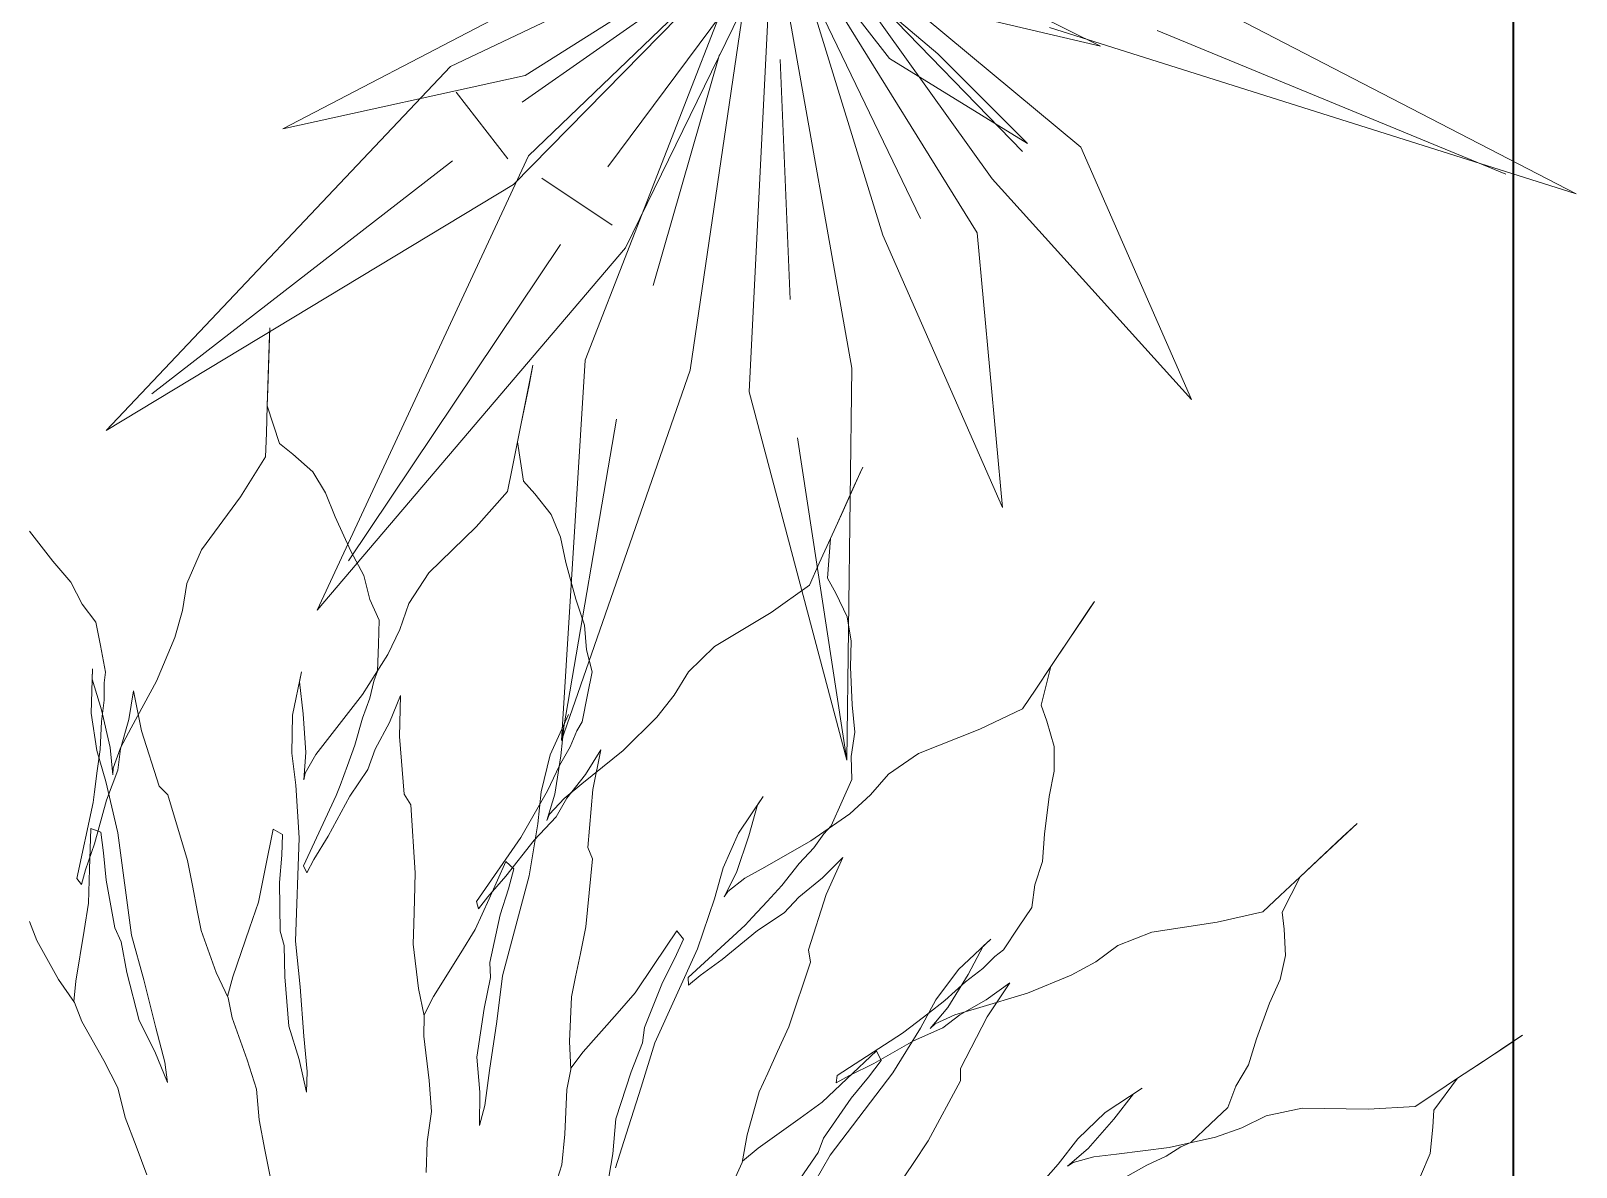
# Model space of a CAD drawing. Extents: x -454308 to 890911, y -14103 to 1343694.
# Drawn here: x 206004.69 to 206015.19, y 659186.36 to 659194.07 of the extents above; entities that cross this region are included whole.
import ezdxf

# ---------------------------------------------------------------- set-up
doc = ezdxf.new("R2010")
doc.units = 0
doc.header["$MEASUREMENT"] = 0
for name, color, linetype, lineweight in [('AR_Vegetacion', 105, 'Continuous', 5), ('paredes', 20, 'Continuous', 50), ('Vegetacion_', 105, 'Continuous', 5)]:
    doc.layers.add(name, color=color, linetype=linetype, lineweight=lineweight)

# ---------------------------------------------------------------- blocks, each defined once
blk = doc.blocks.new('COCIIZA')
at = {"layer": 'Vegetacion_', "color": 4, "linetype": 'ByBlock'}
for p, q in [((-2.4766, 0.4986), (-1.2798, 0.3294)), ((-1.3459, 0.0147), (-2.4766, 0.4986)), ((-4.0591, -0.208), (-1.6213, 0.2676)), ((-1.6213, 0.2676), (0.0812, -0.0376)), ((-1.6563, -0.2706), (-1.6723, 0.1484)), ((0.1481, -0.069), (-1.3459, 0.0147)), ((-1.5635, -0.3175), (0.1481, -0.069)), ((0.0314, -0.0272), (-1.5296, -1.648)), ((0.0976, -0.0749), (-0.8712, -2.106)), ((0.1113, -0.018), (0.3805, -1.0876)), ((-1.8842, -0.1188), (-3.7697, -0.1908)), ((-1.9253, -1.3052), (-0.089, -0.1058)), ((-0.089, -0.1058), (-1.7072, -0.3898)), ((-0.2684, -0.0942), (-1.4351, -0.0832)), ((0.1402, -0.1279), (0.0235, -1.9219)), ((0.1722, -0.966), (0.1402, -0.1279)), ((0.2326, -0.1361), (0.689, -1.875)), ((-1.7072, -0.3898), (-4.0591, -0.208)), ((0.0082, -0.1875), (-1.4373, -0.9684)), ((-1.3549, -1.9058), (0.0082, -0.1875)), ((-0.3629, -1.659), (0.1297, -0.1777)), ((0.2392, -1.7477), (0.2385, -0.1866)), ((-0.1656, -0.2332), (-1.276, -0.5915)), ((0.0788, -0.2969), (-0.1639, -1.7008)), ((-3.7261, -1.5392), (-1.5635, -0.3175)), ((0.2278, -0.3158), (0.4413, -1.7244)), ((-1.4266, -0.8392), (-1.5742, -0.4467)), ((-0.5012, -0.461), (-1.4357, -1.2001)), ((-0.2706, -0.6548), (-0.9236, -1.6513)), ((-1.6909, -0.7672), (-3.457, -1.4315)), ((-1.4373, -0.9684), (-3.7261, -1.5392)), ((0.4843, -1.7069), (0.1722, -0.966)), ((1.0582, -1.5253), (0.5279, -0.921)), ((0.7639, -0.9706), (1.0582, -1.5253)), ((0.3805, -1.0876), (0.4843, -1.7069)), ((2.5518, -3.4916), (0.907, -1.302)), ((-3.1159, -2.7699), (-1.9253, -1.3052)), ((1.4649, -1.3671), (2.5518, -3.4916)), ((-3.1159, -2.7699), (-1.9683, -1.6339)), ((-1.5296, -1.648), (-3.1159, -2.7699)), ((-0.6657, -3.1022), (-0.3629, -1.659)), ((2.3251, -3.2102), (1.3328, -1.6251)), ((0.408, -3.2126), (0.2392, -1.7477)), ((-2.0215, -3.6718), (-1.3549, -1.9058)), ((0.689, -1.875), (0.408, -3.2126)), ((0.0235, -1.9219), (-0.6657, -3.1022)), ((-0.8712, -2.106), (-2.0215, -3.6718)), ((-2.0215, -3.6718), (-1.2918, -2.2312))]:
    blk.add_line(p, q, dxfattribs=at)
blk = doc.blocks.new('AGAVE AZUL')
at = {"layer": 'Vegetacion_', "color": 47}
for p, q in [((0.1238, 1.7544), (0.1255, 1.7775)), ((0.1255, 1.7775), (0.1249, 1.7698)), ((0.1249, 1.7698), (0.1217, 1.7236)), ((0.1206, 1.7082), (0.1238, 1.7544)), ((0.1217, 1.7236), (0.1192, 1.6889)), ((0.4175, 1.7011), (0.4229, 1.7236)), ((0.4229, 1.7236), (0.4211, 1.7161)), ((0.1192, 1.6889), (0.1206, 1.7082)), ((0.4211, 1.7161), (0.4102, 1.6711)), ((0.1192, 1.6889), (0.1171, 1.6581)), ((0.1317, 1.6455), (0.1192, 1.6889)), ((0.4065, 1.6561), (0.4175, 1.7011)), ((0.4102, 1.6711), (0.402, 1.6373)), ((0.1171, 1.6581), (0.1152, 1.6312)), ((0.402, 1.6373), (0.4065, 1.6561)), ((0.1462, 1.6329), (0.1317, 1.6455)), ((0.402, 1.6373), (0.3947, 1.6073)), ((0.407, 1.5924), (0.402, 1.6373)), ((0.1152, 1.6312), (0.085, 1.5869)), ((0.168, 1.612), (0.1462, 1.6329)), ((0.1817, 1.5878), (0.168, 1.612)), ((0.3947, 1.6073), (0.3884, 1.5811)), ((0.085, 1.5869), (0.0383, 1.5282)), ((0.1914, 1.56), (0.1817, 1.5878)), ((0.3884, 1.5811), (0.3512, 1.5424)), ((0.4193, 1.5775), (0.407, 1.5924)), ((0.7895, 1.5863), (0.7688, 1.5448)), ((0.7826, 1.5724), (0.793, 1.5932)), ((0.793, 1.5932), (0.7895, 1.5863)), ((0.4372, 1.5533), (0.4193, 1.5775)), ((0.7619, 1.531), (0.7826, 1.5724)), ((-0.1311, 1.5218), (-0.1561, 1.557)), ((0.2079, 1.5202), (0.1914, 1.56)), ((0.4468, 1.5272), (0.4372, 1.5533)), ((0.0383, 1.5282), (0.0202, 1.4908)), ((0.3512, 1.5424), (0.2954, 1.4924)), ((0.7688, 1.5448), (0.7533, 1.5137)), ((0.7533, 1.5137), (0.7619, 1.531)), ((-0.1116, 1.4975), (-0.1311, 1.5218)), ((0.2214, 1.4921), (0.2079, 1.5202)), ((0.4516, 1.4982), (0.4468, 1.5272)), ((0.7533, 1.5137), (0.7395, 1.4861)), ((0.7482, 1.4688), (0.7533, 1.5137)), ((-0.0998, 1.472), (-0.1116, 1.4975)), ((0.4613, 1.4561), (0.4516, 1.4982)), ((0.0202, 1.4908), (0.0142, 1.4602)), ((0.2272, 1.4646), (0.2214, 1.4921)), ((0.2954, 1.4924), (0.2713, 1.4585)), ((0.7395, 1.4861), (0.7274, 1.4619)), ((-0.0848, 1.4509), (-0.0998, 1.472)), ((0.0142, 1.4602), (0.0043, 1.43)), ((0.2371, 1.4407), (0.2272, 1.4646)), ((0.2713, 1.4585), (0.2603, 1.4294)), ((0.7274, 1.4619), (0.6826, 1.4325)), ((0.7568, 1.4516), (0.7482, 1.4688)), ((-0.0807, 1.4242), (-0.0848, 1.4509)), ((0.2352, 1.4137), (0.2371, 1.4407)), ((0.4699, 1.4262), (0.4613, 1.4561)), ((0.7689, 1.424), (0.7568, 1.4516)), ((-0.0759, 1.3937), (-0.0807, 1.4242)), ((0.0043, 1.43), (-0.0184, 1.3813)), ((0.2603, 1.4294), (0.2455, 1.4012)), ((0.4711, 1.3982), (0.4699, 1.4262)), ((0.6826, 1.4325), (0.617, 1.3962)), ((0.7723, 1.3963), (0.7689, 1.424)), ((1.0458, 1.4244), (1.0185, 1.3869)), ((1.0367, 1.4119), (1.0503, 1.4306)), ((1.0503, 1.4306), (1.0458, 1.4244)), ((0.2331, 1.3829), (0.2352, 1.4137)), ((1.0094, 1.3745), (1.0367, 1.4119)), ((-0.0907, 1.398), (-0.0942, 1.3479)), ((-0.0915, 1.3864), (-0.0907, 1.398)), ((-0.0779, 1.3817), (-0.0759, 1.3937)), ((0.2455, 1.4012), (0.215, 1.3569)), ((0.4769, 1.3729), (0.4711, 1.3982)), ((0.617, 1.3962), (0.586, 1.3685)), ((0.7706, 1.367), (0.7723, 1.3963)), ((-0.0824, 1.3509), (-0.0915, 1.3864)), ((-0.0787, 1.362), (-0.0779, 1.3817)), ((-0.045, 1.3712), (-0.0517, 1.3389)), ((-0.0184, 1.3813), (-0.0492, 1.3293)), ((-0.0379, 1.3254), (-0.045, 1.3712)), ((-0.045, 1.3712), (-0.045, 1.3712)), ((0.1465, 1.3855), (0.1346, 1.3367)), ((0.1437, 1.3742), (0.1465, 1.3855)), ((0.1468, 1.3377), (0.1437, 1.3742)), ((0.2232, 1.3527), (0.2284, 1.3717)), ((0.2284, 1.3717), (0.2331, 1.3829)), ((0.4705, 1.3467), (0.4769, 1.3729)), ((1.0185, 1.3869), (0.998, 1.3589)), ((0.998, 1.3589), (1.0094, 1.3745)), ((-0.0828, 1.3379), (-0.0787, 1.362)), ((0.215, 1.3569), (0.176, 1.3108)), ((0.2139, 1.3301), (0.2232, 1.3527)), ((0.2581, 1.3541), (0.2444, 1.3241)), ((0.2549, 1.3079), (0.2581, 1.3541)), ((0.2581, 1.3541), (0.2581, 1.3541)), ((0.586, 1.3685), (0.5688, 1.3426)), ((0.7707, 1.3238), (0.7706, 1.367)), ((0.998, 1.3589), (0.9798, 1.3339)), ((0.9854, 1.3155), (0.998, 1.3589)), ((-0.0942, 1.3479), (-0.0895, 1.305)), ((-0.0856, 1.3062), (-0.0828, 1.3379)), ((-0.0739, 1.3078), (-0.0824, 1.3509)), ((-0.0517, 1.3389), (-0.0622, 1.306)), ((0.1346, 1.3367), (0.1321, 1.2936)), ((0.1481, 1.2937), (0.1468, 1.3377)), ((0.4632, 1.3166), (0.4705, 1.3467)), ((0.5688, 1.3426), (0.5481, 1.3184)), ((-0.0492, 1.3293), (-0.0623, 1.307)), ((-0.0201, 1.2617), (-0.0379, 1.3254)), ((0.204, 1.2998), (0.2139, 1.3301)), ((0.2444, 1.3241), (0.2268, 1.2944)), ((0.448, 1.3252), (0.4256, 1.2803)), ((0.4428, 1.3149), (0.448, 1.3252)), ((0.5481, 1.3184), (0.5084, 1.2822)), ((0.7724, 1.2928), (0.7707, 1.3238)), ((0.9798, 1.3339), (0.9638, 1.3121)), ((-0.0897, 1.2821), (-0.0856, 1.3062)), ((-0.0895, 1.305), (-0.0804, 1.2695)), ((-0.0722, 1.2767), (-0.0739, 1.3078)), ((-0.0623, 1.307), (-0.0716, 1.2844)), ((-0.0622, 1.306), (-0.0662, 1.2819)), ((0.176, 1.3108), (0.1593, 1.291)), ((0.1947, 1.2773), (0.204, 1.2998)), ((0.258, 1.2419), (0.2549, 1.3079)), ((0.4376, 1.2786), (0.4428, 1.3149)), ((0.4485, 1.2885), (0.4568, 1.3063)), ((0.4568, 1.3063), (0.4632, 1.3166)), ((0.9638, 1.3121), (0.9147, 1.2906)), ((0.9911, 1.297), (0.9854, 1.3155)), ((-0.0716, 1.2844), (-0.0722, 1.2767)), ((0.1321, 1.2936), (0.1352, 1.2571)), ((0.1445, 1.2628), (0.1481, 1.2937)), ((0.1593, 1.291), (0.1463, 1.2703)), ((0.2268, 1.2944), (0.2175, 1.2718)), ((0.4355, 1.2678), (0.4485, 1.2885)), ((0.4831, 1.284), (0.4646, 1.2567)), ((0.4722, 1.239), (0.4831, 1.284)), ((0.4831, 1.284), (0.4831, 1.284)), ((0.7672, 1.2652), (0.7724, 1.2928)), ((0.9147, 1.2906), (0.844, 1.2657)), ((0.9984, 1.2678), (0.9911, 1.297)), ((-0.0937, 1.2581), (-0.0897, 1.2821)), ((-0.0662, 1.2819), (-0.0805, 1.2484)), ((-0.0804, 1.2695), (-0.0691, 1.2107)), ((0.1463, 1.2703), (0.1445, 1.2628)), ((0.1854, 1.2547), (0.1947, 1.2773)), ((0.2175, 1.2718), (0.1961, 1.2423)), ((0.4256, 1.2803), (0.4135, 1.2389)), ((0.4207, 1.2396), (0.4355, 1.2678)), ((0.429, 1.2355), (0.4376, 1.2786)), ((0.5084, 1.2822), (0.4601, 1.2459)), ((0.7672, 1.2393), (0.7672, 1.2652)), ((0.844, 1.2657), (0.8088, 1.2436)), ((0.9972, 1.24), (0.9984, 1.2678)), ((-0.0805, 1.2484), (-0.0962, 1.1991)), ((-0.0958, 1.246), (-0.0937, 1.2581)), ((-0.0107, 1.2515), (-0.0201, 1.2617)), ((0.0088, 1.1764), (-0.0107, 1.2515)), ((0.1352, 1.2571), (0.1366, 1.1972)), ((0.1807, 1.2434), (0.1854, 1.2547)), ((0.4646, 1.2567), (0.4423, 1.2304)), ((-0.1176, 1.1606), (-0.0958, 1.246)), ((0.1404, 1.165), (0.1807, 1.2434)), ((0.1961, 1.2423), (0.1698, 1.1978)), ((0.2648, 1.2298), (0.258, 1.2419)), ((0.2671, 1.1522), (0.2648, 1.2298)), ((0.4078, 1.2189), (0.4207, 1.2396)), ((0.4135, 1.2389), (0.4083, 1.2026)), ((0.4187, 1.2061), (0.429, 1.2355)), ((0.4394, 1.2303), (0.4221, 1.213)), ((0.4423, 1.2304), (0.4294, 1.2097)), ((0.4601, 1.2459), (0.4394, 1.2303)), ((0.4642, 1.1734), (0.4722, 1.239)), ((0.7552, 1.2151), (0.7672, 1.2393)), ((0.8088, 1.2436), (0.7875, 1.2209)), ((0.9906, 1.2113), (0.9972, 1.24)), ((-0.0996, 1.2167), (-0.1029, 1.1705)), ((-0.0883, 1.212), (-0.0996, 1.2167)), ((-0.0861, 1.1887), (-0.0883, 1.212)), ((0.3948, 1.1982), (0.4078, 1.2189)), ((0.4221, 1.213), (0.4187, 1.2061)), ((0.6655, 1.2239), (0.6359, 1.1834)), ((0.6475, 1.1797), (0.6587, 1.2146)), ((0.6587, 1.2146), (0.6655, 1.2239)), ((0.7414, 1.1874), (0.7552, 1.2151)), ((0.7875, 1.2209), (0.7631, 1.2005)), ((-0.0962, 1.1991), (-0.1073, 1.17)), ((-0.0691, 1.2107), (-0.058, 1.0938)), ((0.1075, 1.2082), (0.0966, 1.1632)), ((0.1178, 1.2017), (0.1075, 1.2082)), ((0.1161, 1.1783), (0.1178, 1.2017)), ((0.1366, 1.1972), (0.128, 1.0801)), ((0.1698, 1.1978), (0.1525, 1.1719)), ((0.3884, 1.1878), (0.3948, 1.1982)), ((0.4083, 1.2026), (0.3963, 1.1439)), ((0.4294, 1.2097), (0.4034, 1.1842)), ((0.7631, 1.2005), (0.7179, 1.1714)), ((0.9834, 1.1688), (0.9906, 1.2113)), ((-0.0844, 1.1576), (-0.0861, 1.1887)), ((0.1126, 1.1474), (0.1161, 1.1783)), ((0.3355, 1.1172), (0.3884, 1.1878)), ((0.4034, 1.1842), (0.3699, 1.1446)), ((0.6359, 1.1834), (0.6171, 1.1446)), ((0.6319, 1.1386), (0.6475, 1.1797)), ((0.7207, 1.1633), (0.7328, 1.1788)), ((0.7328, 1.1788), (0.7414, 1.1874)), ((-0.1126, 1.1535), (-0.1176, 1.1606)), ((-0.1073, 1.17), (-0.1126, 1.1535)), ((-0.1029, 1.1705), (-0.1056, 1.132)), ((0.0136, 1.1459), (0.0088, 1.1764)), ((0.0966, 1.1632), (0.0875, 1.1257)), ((0.1437, 1.157), (0.1404, 1.165)), ((0.1525, 1.1719), (0.1437, 1.157)), ((0.3704, 1.1612), (0.3497, 1.1197)), ((0.379, 1.1526), (0.3704, 1.1612)), ((0.4583, 1.0835), (0.469, 1.1603)), ((0.469, 1.1603), (0.4642, 1.1734)), ((0.7179, 1.1714), (0.6642, 1.1436)), ((0.7034, 1.146), (0.7207, 1.1633)), ((0.98, 1.1378), (0.9834, 1.1688)), ((1.3333, 1.1623), (1.2983, 1.132)), ((1.3216, 1.1522), (1.3391, 1.1674)), ((1.3391, 1.1674), (1.3333, 1.1623)), ((-0.0767, 1.1029), (-0.0844, 1.1576)), ((0.0178, 1.1192), (0.0136, 1.1459)), ((0.1111, 1.0921), (0.1126, 1.1474)), ((0.265, 1.1214), (0.2671, 1.1522)), ((0.3699, 1.1446), (0.3486, 1.122)), ((0.3963, 1.1439), (0.3618, 1.0317)), ((0.3721, 1.1301), (0.379, 1.1526)), ((0.6171, 1.1446), (0.606, 1.1097)), ((0.6642, 1.1436), (0.6412, 1.1318)), ((0.6827, 1.1218), (0.7034, 1.146)), ((0.7535, 1.1512), (0.7293, 1.1287)), ((0.7328, 1.1098), (0.7535, 1.1512)), ((0.7535, 1.1512), (0.7535, 1.1512)), ((1.2866, 1.1218), (1.3216, 1.1522)), ((-0.1056, 1.132), (-0.1116, 1.1014)), ((0.0875, 1.1257), (0.0765, 1.0966)), ((0.3618, 1.1008), (0.3721, 1.1301)), ((0.6168, 1.1114), (0.6319, 1.1386)), ((0.6412, 1.1318), (0.6213, 1.1176)), ((0.7293, 1.1287), (0.7017, 1.108)), ((0.9703, 1.1115), (0.98, 1.1378)), ((1.2983, 1.132), (1.2721, 1.1092)), ((-0.1659, 1.092), (-0.1732, 1.114)), ((0.0213, 1.0963), (0.0178, 1.1192)), ((0.2631, 1.0944), (0.265, 1.1214)), ((0.3497, 1.1197), (0.3325, 1.0852)), ((0.3374, 1.1088), (0.3355, 1.1172)), ((0.3486, 1.122), (0.3374, 1.1088)), ((0.606, 1.1097), (0.5843, 1.0538)), ((0.6213, 1.1176), (0.6168, 1.1114)), ((0.6655, 1.1045), (0.6827, 1.1218)), ((0.7017, 1.108), (0.6845, 1.0907)), ((0.7104, 1.0476), (0.7328, 1.1098)), ((0.966, 1.0859), (0.9703, 1.1115)), ((1.2721, 1.1092), (1.2487, 1.0889)), ((1.2501, 1.0697), (1.2721, 1.1092)), ((1.2721, 1.1092), (1.2866, 1.1218)), ((-0.1427, 1.0469), (-0.1659, 1.092)), ((-0.1116, 1.1014), (-0.1233, 1.0442)), ((-0.0701, 1.0869), (-0.0767, 1.1029)), ((-0.058, 1.0938), (-0.0461, 1.0427)), ((0.0367, 1.0479), (0.0213, 1.0963)), ((0.0765, 1.0966), (0.0553, 1.0421)), ((0.115, 1.0753), (0.1111, 1.0921)), ((0.2614, 1.0713), (0.2631, 1.0944)), ((0.348, 1.0472), (0.3618, 1.1008)), ((0.6482, 1.0872), (0.6655, 1.1045)), ((0.6845, 1.0907), (0.6534, 1.0717)), ((-0.0648, 1.0517), (-0.0701, 1.0869)), ((0.1143, 1.0397), (0.115, 1.0753)), ((0.128, 1.0801), (0.1312, 1.0277)), ((0.3325, 1.0852), (0.3152, 1.0593)), ((0.4511, 1.0535), (0.4583, 1.0835)), ((0.5617, 1.0751), (0.5344, 1.0377)), ((0.5687, 1.0652), (0.5617, 1.0751)), ((0.5724, 1.0216), (0.6396, 1.0786)), ((0.6534, 1.0717), (0.612, 1.0406)), ((0.6396, 1.0786), (0.6482, 1.0872)), ((0.95, 1.0641), (0.966, 1.0859)), ((1.2487, 1.0889), (1.2283, 1.0712)), ((0.2656, 1.0207), (0.2614, 1.0713)), ((0.3152, 1.0593), (0.2825, 1.0109)), ((0.5582, 1.0442), (0.5687, 1.0652)), ((0.9318, 1.0392), (0.95, 1.0641)), ((1.1757, 1.0612), (1.1012, 1.0528)), ((1.2283, 1.0712), (1.1757, 1.0612)), ((1.2515, 1.0504), (1.2501, 1.0697)), ((-0.1256, 1.02), (-0.1427, 1.0469)), ((-0.1233, 1.0442), (-0.1263, 1.0212)), ((-0.0532, 0.9967), (-0.0648, 1.0517)), ((-0.0461, 1.0427), (-0.0345, 0.9877)), ((0.0491, 1.0186), (0.0367, 1.0479)), ((0.0553, 1.0421), (0.0485, 1.0199)), ((0.1166, 0.9836), (0.1143, 1.0397)), ((0.348, 1.03), (0.348, 1.0472)), ((0.4447, 1.0272), (0.4511, 1.0535)), ((0.5344, 1.0377), (0.5116, 1.0065)), ((0.5843, 1.0538), (0.5316, 0.9489)), ((0.5431, 1.017), (0.5582, 1.0442)), ((0.612, 1.0406), (0.5862, 1.0233)), ((0.7121, 1.0338), (0.7104, 1.0476)), ((0.9178, 1.0519), (0.88, 1.019)), ((0.8905, 1.0128), (0.9091, 1.0443)), ((0.9091, 1.0443), (0.9178, 1.0519)), ((0.9219, 1.0321), (0.9318, 1.0392)), ((1.0619, 1.0391), (1.0361, 1.0217)), ((1.1012, 1.0528), (1.0619, 1.0391)), ((1.2521, 1.0203), (1.2515, 1.0504)), ((-0.1182, 0.998), (-0.1256, 1.02)), ((0.1312, 1.0277), (0.1335, 0.9715)), ((0.2711, 0.9894), (0.2656, 1.0207)), ((0.3394, 0.9954), (0.348, 1.03)), ((0.3618, 1.0317), (0.3532, 0.9799)), ((0.4392, 1.0047), (0.4447, 1.0272)), ((0.5862, 1.0233), (0.5724, 1.0129)), ((0.5724, 1.0129), (0.5724, 1.0216)), ((0.6845, 0.9613), (0.7121, 1.0338)), ((0.88, 1.019), (0.853, 0.9853)), ((0.9074, 1.0188), (0.9219, 1.0321)), ((1.0361, 1.0217), (1.0077, 1.0073)), ((1.2447, 0.9935), (1.2521, 1.0203)), ((0.0527, 0.9957), (0.0491, 1.0186)), ((0.2825, 1.0109), (0.2709, 0.9908)), ((0.4349, 0.9541), (0.4392, 1.0047)), ((0.5116, 1.0065), (0.4903, 0.9838)), ((0.5206, 0.9665), (0.5431, 1.017)), ((0.8631, 0.9842), (0.8875, 1.0046)), ((0.866, 0.9762), (0.8905, 1.0128)), ((0.8875, 1.0046), (0.9074, 1.0188)), ((0.9377, 1.0014), (0.9102, 0.9833)), ((0.9104, 0.964), (0.9377, 1.0014)), ((0.9377, 1.0014), (0.9377, 1.0014)), ((1.0077, 1.0073), (0.9572, 0.989)), ((-0.095, 0.9529), (-0.1182, 0.998)), ((-0.0364, 0.9607), (-0.0532, 0.9967)), ((-0.0345, 0.9877), (-0.0257, 0.9483)), ((0.068, 0.9473), (0.0527, 0.9957)), ((0.2695, 0.9663), (0.2711, 0.9894)), ((0.3291, 0.9402), (0.3394, 0.9954)), ((0.4903, 0.9838), (0.4499, 0.9416)), ((0.853, 0.9853), (0.8343, 0.9538)), ((0.8432, 0.97), (0.8631, 0.9842)), ((0.9572, 0.989), (0.8987, 0.9739)), ((1.2319, 0.967), (1.2447, 0.9935)), ((0.1271, 0.9453), (0.1166, 0.9836)), ((0.1335, 0.9715), (0.1357, 0.9313)), ((0.2737, 0.9157), (0.2695, 0.9663)), ((0.3532, 0.9799), (0.3429, 0.9247)), ((0.5177, 0.9495), (0.5206, 0.9665)), ((0.8233, 0.9559), (0.8432, 0.97)), ((0.8452, 0.953), (0.866, 0.9762)), ((0.8736, 0.9675), (0.851, 0.9581)), ((0.8795, 0.9674), (0.8596, 0.9533)), ((0.8987, 0.9739), (0.8736, 0.9675)), ((0.9102, 0.9833), (0.8795, 0.9674)), ((1.2154, 0.9271), (1.2319, 0.967)), ((-0.0803, 0.9212), (-0.095, 0.9529)), ((-0.0234, 0.925), (-0.0364, 0.9607)), ((0.4352, 0.9223), (0.4349, 0.9541)), ((0.5035, 0.9168), (0.5177, 0.9495)), ((0.5316, 0.9489), (0.5145, 0.8992)), ((0.6708, 0.9336), (0.6845, 0.9613)), ((0.7375, 0.9038), (0.8134, 0.9488)), ((0.8343, 0.9538), (0.8007, 0.9042)), ((0.8134, 0.9488), (0.8233, 0.9559)), ((0.8596, 0.9533), (0.8258, 0.9397)), ((0.851, 0.9581), (0.8452, 0.953)), ((0.878, 0.9064), (0.9104, 0.964)), ((-0.0257, 0.9483), (-0.0234, 0.925)), ((0.0772, 0.9136), (0.068, 0.9473)), ((0.134, 0.9078), (0.1271, 0.9453)), ((0.1357, 0.9313), (0.134, 0.9078)), ((0.3308, 0.9005), (0.3291, 0.9402)), ((0.4499, 0.9416), (0.4351, 0.9237)), ((0.6587, 0.9094), (0.6708, 0.9336)), ((0.8258, 0.9397), (0.7798, 0.9159)), ((-0.073, 0.887), (-0.0803, 0.9212)), ((0.0788, 0.8787), (0.0772, 0.9136)), ((0.2751, 0.8807), (0.2737, 0.9157)), ((0.3429, 0.9247), (0.336, 0.8849)), ((0.4297, 0.8997), (0.4352, 0.9223)), ((0.4841, 0.8641), (0.5035, 0.9168)), ((0.7834, 0.93), (0.7484, 0.8996)), ((0.7798, 0.9159), (0.7514, 0.9032)), ((0.7731, 0.9006), (0.7881, 0.9187)), ((0.7881, 0.9187), (0.7834, 0.93)), ((1.2051, 0.8978), (1.2154, 0.9271)), ((1.5112, 0.9157), (1.4717, 0.8916)), ((1.4981, 0.9077), (1.5178, 0.9198)), ((1.5178, 0.9198), (1.5112, 0.9157)), ((0.3291, 0.8625), (0.3308, 0.9005)), ((0.4254, 0.8492), (0.4297, 0.8997)), ((0.5145, 0.8992), (0.4951, 0.8465)), ((0.6483, 0.8887), (0.6587, 0.9094)), ((0.7484, 0.8996), (0.7193, 0.8743)), ((0.8007, 0.9042), (0.7259, 0.8137)), ((0.7361, 0.8953), (0.7375, 0.9038)), ((0.7514, 0.9032), (0.7361, 0.8953)), ((0.7523, 0.8775), (0.7731, 0.9006)), ((0.8774, 0.8925), (0.878, 0.9064)), ((1.1898, 0.8742), (1.2051, 0.8978)), ((1.4585, 0.8836), (1.4981, 0.9077)), ((-0.062, 0.854), (-0.073, 0.887)), ((0.0841, 0.8443), (0.0788, 0.8787)), ((0.2688, 0.8464), (0.2751, 0.8807)), ((0.336, 0.8849), (0.3291, 0.8625)), ((0.6328, 0.8404), (0.6483, 0.8887)), ((0.8381, 0.8256), (0.8774, 0.8925)), ((1.4717, 0.8916), (1.442, 0.8735)), ((1.442, 0.8735), (1.4585, 0.8836)), ((0.4792, 0.8246), (0.4841, 0.8641)), ((0.7193, 0.8743), (0.6934, 0.857)), ((0.7191, 0.8333), (0.7523, 0.8775)), ((1.0832, 0.8761), (1.0404, 0.85)), ((1.0497, 0.8421), (1.0733, 0.8701)), ((1.0733, 0.8701), (1.0832, 0.8761)), ((1.1799, 0.8503), (1.1898, 0.8742)), ((1.4138, 0.8382), (1.442, 0.8735)), ((1.442, 0.8735), (1.4157, 0.8574)), ((-0.051, 0.8211), (-0.062, 0.854)), ((0.0895, 0.81), (0.0841, 0.8443)), ((0.2664, 0.8117), (0.2688, 0.8464)), ((0.421, 0.8145), (0.4254, 0.8492)), ((0.4951, 0.8465), (0.4817, 0.8085)), ((0.6934, 0.857), (0.6446, 0.8248)), ((1.0404, 0.85), (1.0081, 0.8213)), ((1.1595, 0.8326), (1.1799, 0.8503)), ((1.2642, 0.8464), (1.2232, 0.8394)), ((1.339, 0.8423), (1.2642, 0.8464)), ((1.3926, 0.8434), (1.339, 0.8423)), ((1.4157, 0.8574), (1.3926, 0.8434)), ((0.6259, 0.8093), (0.6328, 0.8404)), ((0.7125, 0.8173), (0.7191, 0.8333)), ((0.8199, 0.8007), (0.8381, 0.8256)), ((1.0195, 0.8101), (1.0497, 0.8421)), ((1.1362, 0.8123), (1.1595, 0.8326)), ((1.1948, 0.8266), (1.1644, 0.8172)), ((1.2232, 0.8394), (1.1948, 0.8266)), ((1.412, 0.819), (1.4138, 0.8382)), ((0.409, 0.7816), (0.421, 0.8145)), ((0.4712, 0.7875), (0.4792, 0.8246)), ((0.6156, 0.7886), (0.6259, 0.8093)), ((0.6446, 0.8248), (0.6263, 0.8107)), ((0.6913, 0.7887), (0.7125, 0.8173)), ((0.7259, 0.8137), (0.6982, 0.7691)), ((1.0081, 0.8213), (0.9845, 0.7933)), ((0.9951, 0.7907), (1.0195, 0.8101)), ((1.1644, 0.8172), (1.1115, 0.8075)), ((1.1249, 0.8076), (1.1362, 0.8123)), ((1.4075, 0.7892), (1.412, 0.819)), ((0.8039, 0.7788), (0.8199, 0.8007)), ((0.9845, 0.7933), (0.9431, 0.75)), ((1.0017, 0.7947), (0.9951, 0.7907)), ((1.0255, 0.8002), (1.0017, 0.7947)), ((1.0513, 0.8024), (1.0255, 0.8002)), ((1.1115, 0.8075), (1.0513, 0.8024)), ((1.0853, 0.7885), (1.1078, 0.7979)), ((1.1078, 0.7979), (1.1249, 0.8076)), ((1.0569, 0.7741), (1.0853, 0.7885)), ((1.3958, 0.764), (1.4075, 0.7892))]:
    blk.add_line(p, q, dxfattribs=at)

msp = doc.modelspace()

# ---------------------------------------------------------------- linework, layer by layer
at = {"layer": 'paredes', "lineweight": 35}
msp.add_line((206014.761, 659144.317), (206014.761, 659213.317), dxfattribs=at)

# ---------------------------------------------------------------- block references
at = {"layer": 'AR_Vegetacion'}
for name, p, xscale, yscale, zscale, rotation in [('COCIIZA', (206009.56, 659194.827), 1.370343847834827, 1.370343847834874, 1.370343847834784, 35.56616707654559), ('AGAVE AZUL', (206005.97, 659181.414), 5.976599476556011, 5.976599476555975, 5.976599476556003, 2.198464761757657)]:
    msp.add_blockref(name, p, dxfattribs=dict(at, xscale=xscale, yscale=yscale, zscale=zscale, rotation=rotation))

doc.saveas('drawing.dxf')
